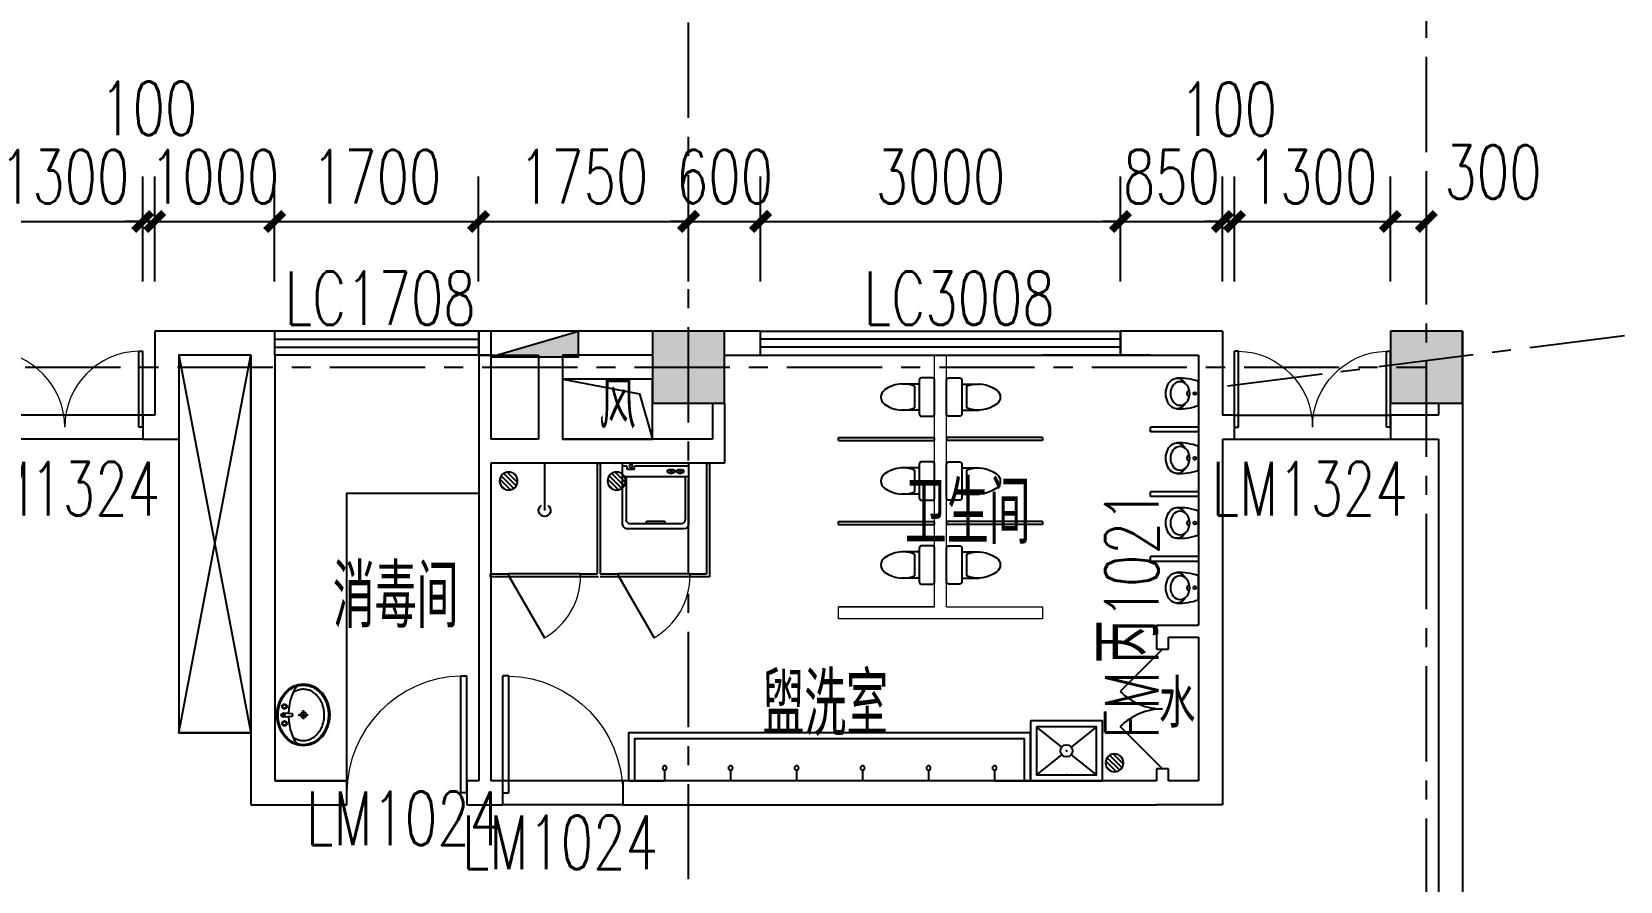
# Model space of a CAD drawing. Header units: millimetres. Extents: x -1048436 to -185795, y -983427 to 400387.
# Drawn here: x -710237 to -696998, y -139204 to -132121 of the extents above; entities that cross this region are included whole.
import ezdxf

# ---------------------------------------------------------------- set-up
doc = ezdxf.new("R2010")
doc.units = ezdxf.units.MM
doc.header["$LTSCALE"] = 500
doc.linetypes.add('一层轴网$0$CENTER', pattern=[50.8, 31.75, -6.35, 6.35, -6.35])
for name, color, linetype in [('COLUMN', 254, 'Continuous'), ('FUR', 55, 'Continuous'), ('P-消火栓-VPIPE', 1, 'Continuous'), ('PUB_DIM', 3, 'Continuous'), ('PUB_HATCH', 8, 'Continuous'), ('WINDOW', 4, 'Continuous'), ('WINDOW_TEXT', 7, 'Continuous'), ('一层轴网$0$建-轴线', 1, '一层轴网$0$CENTER'), ('建-墙', 254, 'Continuous'), ('建-墙-卫生间隔断', 220, 'Continuous'), ('建-文字', 4, 'Continuous'), ('建-洁具', 55, 'Continuous'), ('建-符号-门编号', 13, 'Continuous'), ('建-门', 8, 'Continuous'), ('建-门扇', 32, 'Continuous'), ('建筑-洞口', 3, 'Continuous')]:
    doc.layers.add(name, color=color, linetype=linetype)
doc.layers.add('建-墙体', color=8, linetype='Continuous', lineweight=13)
doc.styles.add('_TCH_DIM_T3', font='SIMPLEX', dxfattribs={"width": 0.705882, "bigfont": 'GBCBIG'})
doc.styles.add('_TCH_WINDOW', font='SIMPLEX', dxfattribs={"height": 3.5, "bigfont": 'GBCBIG'})
doc.styles.add('XD2008', font='xd-hzs.shx', dxfattribs={"width": 0.7, "bigfont": 'xd-hztxt.shx'})
doc.styles.add('建初03-3F平面$0$A1-1标准层单元$0$DIM_FONT', font='SIMPLEX.shx', dxfattribs={"width": 0.8})
doc.styles.add('房间名称', font='xd-hzs.shx', dxfattribs={"width": 0.8, "bigfont": 'xd-hztxt.shx'})
doc.dimstyles.new('_TCH_ARCH&&150', dxfattribs={"dimtxt": 446.25, "dimasz": 150, "dimexe": 375, "dimexo": 450, "dimgap": 150, "dimtad": 1, "dimdec": 0, "dimzin": 0, "dimdsep": 46, "dimtxsty": '_TCH_DIM_T3', "dimblk": 'ARCHTICK', "dimcen": 0.09, "dimclrt": 7, "dimazin": 2, "dimtfac": 1, "dimtdec": 0, "dimtix": 1, "dimtmove": 2, "dimatfit": 3, "dimldrblk": 'ARCHTICK', "dimfxl": 1, "dimtolj": 1, "dimtzin": 0, "dimarcsym": 0})

# ---------------------------------------------------------------- blocks, each defined once
blk = doc.blocks.new('一层轴网')
at = {"layer": '一层轴网$0$建-轴线', "ltscale": 0.05}
for p, q in [((53092.4, 73021.4), (70055.7, 75178.6)), ((-2650, 73176.4), (54751.3, 73176.4))]:
    blk.add_line(p, q, dxfattribs=at)
for points in [[(48600, 57476.4), (48600, 82276.4)], [(54750, -2500), (54750, 82276.4)]]:
    blk.add_lwpolyline(points, dxfattribs=at)
blk = doc.blocks.new('建初03-3F平面$0$坐便')
at = {"layer": '建-洁具'}
for p, q in [((-200, 220), (-200, -220)), ((-30, 250), (-170, 250)), ((0, -220), (0, 220)), ((-200, 170), (-430, 170)), ((-260, 140), (-260, -140)), ((-200, -170), (-430, -170)), ((-170, -250), (-30, -250))]:
    blk.add_line(p, q, dxfattribs=at)
for centre, radius, start, end in [((-170, 220), 30, 90, 180), ((-30, 220), 30, 0, 90), ((-590, 0), 110, 123.4509, 236.5491), ((-413, -227), 398, 67.4505, 126.6381), ((-413, 227), 398, 233.3619, 292.5495), ((-170, -220), 30, 180, 270), ((-30, -220), 30, 270, 0)]:
    blk.add_arc(centre, radius, start, end, dxfattribs=at)
at = {"layer": '建-洁具', "style": '建初03-3F平面$0$A1-1标准层单元$0$DIM_FONT', "text_generation_flag": 4, "width": 0.8, "flags": 9}
for tag in ['YSIZE', 'XSIZE']:
    blk.add_attdef(tag, (0, 0), '', height=0.5, rotation=270, dxfattribs=at)
blk = doc.blocks.new('小便池')
at = {"layer": '建-洁具'}
blk.add_line((0, -125), (0, 125), dxfattribs=at)
blk.add_circle((-37, 0), 15, dxfattribs=at)
for centre, radius, start, end in [((-197, -404), 564, 69.5187, 92.7869), ((-91, 0), 30, 95.7585, 264.2415), ((-197, 404), 564, 267.2131, 290.4813)]:
    blk.add_arc(centre, radius, start, end, dxfattribs=at)
at = {"layer": '建-洁具', "extrusion": (3.76771e-27, 3.22175e-17, -1)}
for centre, major_axis, ratio, start_param, end_param in [((-225, 0), (0, -160), 0.719619, -0.870503, 4.012096), ((-192, 0), (0, 123), 0.820256, 4.712389, 10.995574)]:
    blk.add_ellipse(centre, major_axis=major_axis, ratio=ratio, start_param=start_param, end_param=end_param, dxfattribs=at)
blk = doc.blocks.new('_LV10')
blk.add_line((0, -37), (0, -432))
blk.add_arc((0, -432), 50, 121.0332, 58.9668)
blk = doc.blocks.new('$lvtry$00000173')
at = {"color": 0}
for p, q in [((-11, -125), (-16, -50)), ((12, -125), (16, -50)), ((-35, -219), (40, -219)), ((2, -177), (2, -260))]:
    blk.add_line(p, q, dxfattribs=at)
for centre, radius in [((-69, -62), 20.6), ((-69, -62), 15.6), ((0, -50), 15.8), ((72, -62), 20.6), ((72, -62), 15.6), ((2, -219), 23.4)]:
    blk.add_circle(centre, radius, dxfattribs=at)
blk.add_arc((1, -117), 13.9, 215.486, 324.514, dxfattribs=at)
blk.add_ellipse((2, -219), major_axis=(-259, 0), ratio=0.848663, dxfattribs=at)
for start_param, end_param in [(4.764585, 5.931457), (3.493317, 4.671733)]:
    blk.add_ellipse((2, -215), major_axis=(-259, 0), ratio=0.459125, start_param=start_param, end_param=end_param, dxfattribs=at)
for points, knots in [([(-247, -219, 0), (-247, -226, 0), (-247, -233, 0), (-245, -253, 0), (-242, -264, 0), (-234, -288, 0), (-229, -299, 0), (-216, -321, 0), (-209, -331, 0), (-192, -351, 0), (-183, -360, 0), (-162, -377, 0), (-151, -385, 0), (-127, -399, 0), (-115, -405, 0), (-88, -415, 0), (-75, -419, 0), (-47, -425, 0), (-32, -427, 0), (-4, -429, 0), (11, -429, 0), (40, -426, 0), (54, -424, 0), (82, -418, 0), (96, -413, 0), (122, -403, 0), (134, -397, 0), (158, -383, 0), (169, -375, 0), (189, -357, 0), (198, -348, 0), (215, -328, 0), (222, -318, 0), (234, -296, 0), (239, -284, 0), (246, -261, 0), (248, -249, 0), (251, -225, 0), (251, -213, 0), (249, -189, 0), (246, -177, 0), (239, -154, 0), (234, -143, 0), (222, -121, 0), (215, -110, 0), (199, -90, 0), (190, -81, 0), (170, -63, 0), (159, -55, 0), (135, -41, 0), (123, -35, 0), (97, -24, 0), (83, -20, 0), (55, -13, 0), (41, -11, 0), (12, -9, 0), (-3, -9, 0), (-31, -10, 0), (-46, -12, 0), (-74, -18, 0), (-87, -22, 0), (-114, -32, 0), (-126, -38, 0), (-150, -52, 0), (-162, -60, 0), (-182, -77, 0), (-192, -86, 0), (-209, -106, 0), (-216, -116, 0), (-228, -138, 0), (-234, -149, 0), (-242, -172, 0), (-244, -184, 0), (-247, -204, 0), (-247, -211, 0), (-247, -219, 0)], [0, 0, 0, 0, 0.105369, 0.105369, 0.278747, 0.278747, 0.452125, 0.452125, 0.625504, 0.625504, 0.798882, 0.798882, 0.97226, 0.97226, 1.145639, 1.145639, 1.319017, 1.319017, 1.492395, 1.492395, 1.665774, 1.665774, 1.839152, 1.839152, 2.01253, 2.01253, 2.185909, 2.185909, 2.359287, 2.359287, 2.532665, 2.532665, 2.706044, 2.706044, 2.879422, 2.879422, 3.0528, 3.0528, 3.226179, 3.226179, 3.399557, 3.399557, 3.572935, 3.572935, 3.746313, 3.746313, 3.919692, 3.919692, 4.09307, 4.09307, 4.266448, 4.266448, 4.439827, 4.439827, 4.613205, 4.613205, 4.786583, 4.786583, 4.959962, 4.959962, 5.13334, 5.13334, 5.306718, 5.306718, 5.480097, 5.480097, 5.653475, 5.653475, 5.826853, 5.826853, 6.000232, 6.000232, 6.17361, 6.17361, 6.283185, 6.283185, 6.283185, 6.283185]), ([(-184, -131, 0), (-185, -133, 0), (-186, -135, 0), (-191, -143, 0), (-195, -149, 0), (-201, -161, 0), (-203, -168, 0), (-207, -180, 0), (-209, -187, 0), (-211, -199, 0), (-212, -205, 0), (-212, -214, 0), (-212, -216, 0), (-212, -219, 0), (-212, -225, 0), (-212, -232, 0), (-210, -246, 0), (-208, -254, 0), (-204, -266, 0), (-202, -272, 0), (-198, -281, 0), (-196, -286, 0), (-189, -298, 0), (-185, -304, 0), (-176, -316, 0), (-171, -322, 0), (-161, -332, 0), (-156, -337, 0), (-143, -347, 0), (-135, -353, 0), (-121, -362, 0), (-116, -365, 0), (-105, -370, 0), (-100, -373, 0), (-88, -378, 0), (-82, -380, 0), (-69, -384, 0), (-63, -386, 0), (-47, -389, 0), (-38, -391, 0), (-21, -393, 0), (-12, -393, 0), (7, -394, 0), (16, -393, 0), (34, -392, 0), (43, -390, 0), (59, -387, 0), (67, -385, 0), (83, -380, 0), (91, -378, 0), (106, -372, 0), (113, -368, 0), (127, -361, 0), (133, -357, 0), (146, -348, 0), (152, -343, 0), (163, -333, 0), (169, -328, 0), (178, -317, 0), (183, -312, 0), (190, -301, 0), (194, -296, 0), (200, -284, 0), (204, -277, 0), (209, -264, 0), (210, -258, 0), (213, -246, 0), (214, -241, 0), (216, -227, 0), (216, -219, 0), (215, -206, 0), (214, -200, 0), (213, -189, 0), (211, -183, 0), (206, -167, 0), (202, -156, 0), (193, -141, 0), (190, -136, 0), (187, -131, 0)], [5.740897, 5.740897, 5.740897, 5.740897, 5.780874, 5.780874, 5.896829, 5.896829, 6.012784, 6.012784, 6.128739, 6.128739, 6.240697, 6.240697, 6.283185, 6.283185, 6.283185, 6.399826, 6.399826, 6.5409, 6.5409, 6.634, 6.634, 6.7271, 6.7271, 6.852188, 6.852188, 6.977276, 6.977276, 7.077377, 7.077377, 7.229977, 7.229977, 7.317389, 7.317389, 7.404801, 7.404801, 7.497094, 7.497094, 7.589386, 7.589386, 7.712334, 7.712334, 7.835281, 7.835281, 7.958228, 7.958228, 8.081175, 8.081175, 8.194983, 8.194983, 8.30879, 8.30879, 8.422598, 8.422598, 8.537599, 8.537599, 8.6526, 8.6526, 8.767602, 8.767602, 8.884432, 8.884432, 8.982435, 8.982435, 9.119467, 9.119467, 9.224191, 9.224191, 9.328914, 9.328914, 9.470087, 9.470087, 9.571187, 9.571187, 9.672288, 9.672288, 9.874489, 9.874489, 9.967059, 9.967059, 9.967059, 9.967059])]:
    blk.add_open_spline(points, degree=3, knots=knots, dxfattribs=at)
for p in [(1, -50), (2, -219)]:
    blk.add_point(p, dxfattribs=at)
blk = doc.blocks.new('$lvtry$00000191')
at = {"color": 0}
blk.add_wipeout([(300, -500), (300, 0), (-300, 0), (-300, -500)], dxfattribs=at)
for p, q in [((-250, -50), (-39, -219)), ((39, -219), (250, -50)), ((-250, -450), (-39, -281)), ((39, -281), (250, -450))]:
    blk.add_line(p, q, dxfattribs=at)
for points in [[(300, -500), (300, 0), (-300, 0), (-300, -500)], [(250, -450), (250, -50), (-250, -50), (-250, -450)]]:
    blk.add_lwpolyline(points, close=True, dxfattribs=at)
blk.add_circle((0, -250), 50, dxfattribs=at)
for p in [(0, -50), (0, -250)]:
    blk.add_point(p, dxfattribs=at)
blk = doc.blocks.new('$TCHSYS$APDOOR2D')
blk.add_line((0.5, 0), (0, 0.866))
at = {"lineweight": 13}
blk.add_arc((0.5, 0), 1, 120, 180, dxfattribs=at)
blk = doc.blocks.new('$plan$00003075')
at = {"layer": 'FUR'}
for p, q in [((275, 0), (-275, 0)), ((-275, 0), (-275, -511)), ((275, -511), (275, 0)), ((-275, -28), (175, -28)), ((275, -113), (-275, -113)), ((-245, -112), (-245, -476)), ((-234, -73), (-234, -64)), ((-208, -59), (-208, -89)), ((-200, -65), (-208, -65)), ((-200, -89), (-208, -89)), ((-200, -59), (-200, -89)), ((-175, -73), (-175, -64)), ((-157, -73), (-157, -64)), ((-132, -59), (-132, -89)), ((-124, -65), (-132, -65)), ((-124, -89), (-132, -89)), ((-124, -59), (-124, -89)), ((-98, -73), (-98, -64)), ((175, -51), (175, -27)), ((241, -51), (175, -51)), ((241, -27), (241, -51)), ((241, -28), (275, -28)), ((245, -112), (245, -476)), ((-213, -507), (213, -507)), ((77, -486), (-77, -486)), ((-77, -486), (-77, -507)), ((77, -507), (77, -486)), ((-235, -550), (235, -550))]:
    blk.add_line(p, q, dxfattribs=at)
for centre, major_axis, ratio, start_param, end_param in [((-204, -73), (29.4, 0), 0.475609, -1.428803, 4.570158), ((-230, -64), (3.33, 0), 0.977559, 2.248086, 3.141593), ((-204, -73), (34.5, 0), 0.559967, 0.610797, 2.52266), ((-178, -64), (-3.33, 0), 0.977559, 3.141593, 4.026652), ((-128, -73), (-29.4, 0), 0.475609, 1.71279, 7.71175), ((-154, -64), (3.33, 0), 0.977559, 2.248086, 3.141593), ((-128, -73), (-34.5, 0), 0.559967, 3.752389, 5.664253), ((-102, -64), (-3.33, 0), 0.977559, 3.141593, 4.026652), ((206, -27), (-13.9, 0), 0.977559, 3.141593, 9.424778), ((-235, -511), (-39.9, 0), 0.977559, 0, 1.570796), ((-213, -476), (-31.9, 0), 0.977559, 0, 1.570796), ((213, -476), (31.9, 0), 0.977559, 4.712389, 6.283185), ((235, -511), (-39.9, 0), 0.977559, 1.570796, 3.141593)]:
    blk.add_ellipse(centre, major_axis=major_axis, ratio=ratio, start_param=start_param, end_param=end_param, dxfattribs=at)
blk = doc.blocks.new('A$C19C77722')
at = {"layer": '建-洁具'}
h = blk.add_hatch(dxfattribs=at)
h.set_pattern_fill('LINE', color=256, scale=30, angle=45)
h.set_pattern_definition([(45, (-30888.453, -11662.062), (-20.205576, 20.205576), [])])
edge = h.paths.add_edge_path()
edge.add_arc((4850, -1050), 75, 0, 360)
h = blk.add_hatch(dxfattribs=at)
h.set_pattern_fill('LINE', color=256, scale=30, angle=45)
h.set_pattern_definition([(45, (-29988.453, -11662.062), (-20.205576, 20.205576), [])])
edge = h.paths.add_edge_path()
edge.add_arc((5750, -1050), 75, 0, 360)
h = blk.add_hatch(dxfattribs=at)
h.set_pattern_fill('LINE', color=256, scale=30, angle=45)
h.set_pattern_definition([(45, (-35038.453, -14012.062), (-20.205576, 20.205576), [])])
edge = h.paths.add_edge_path()
edge.add_arc((700, -3400), 75, 0, 360)
at = {"layer": '建-墙-卫生间隔断'}
for p, q in [((1300, -687), (2100, -687)), ((1300, -687), (1300, -712)), ((1300, -712), (2100, -712)), ((2100, -687), (2100, -712)), ((3000, -687), (2200, -687)), ((2200, -712), (2200, -687)), ((3000, -712), (2200, -712)), ((3000, -712), (3000, -687)), ((4075, -900), (4075, -1850)), ((4100, -900), (4075, -900)), ((4100, -900), (4100, -1825)), ((4988, -900), (4988, -1825)), ((5013, -900), (4988, -900)), ((5013, -900), (5013, -1825)), ((1300, -1387), (2100, -1387)), ((1300, -1387), (1300, -1412)), ((1300, -1412), (2100, -1412)), ((2100, -1387), (2100, -1412)), ((3000, -1387), (2200, -1387)), ((2200, -1412), (2200, -1387)), ((3000, -1412), (2200, -1412)), ((3000, -1412), (3000, -1387)), ((4075, -1850), (4238, -1850)), ((4238, -1825), (4100, -1825)), ((4238, -1850), (4238, -1825)), ((4988, -1825), (4838, -1825)), ((4838, -1825), (4838, -1850)), ((4838, -1850), (4988, -1850)), ((5000, -1850), (5150, -1850)), ((5150, -1825), (5013, -1825)), ((5150, -1850), (5150, -1825)), ((5900, -1825), (5750, -1825)), ((5750, -1825), (5750, -1850)), ((5750, -1850), (5900, -1850)), ((5900, -1850), (5900, -1825))]:
    blk.add_line(p, q, dxfattribs=at)
at = {"layer": '建-墙体'}
for p, q in [((2100, -2100, 0), (2100, 0)), ((2200, -2100, 0), (2200, 0)), ((2100, -2100, 0), (1300, -2100, 0)), ((2100, -2100, 0), (1300, -2100, 0)), ((1300, -2100, 0), (1300, -2200, 0)), ((2200, -2100, 0), (3000, -2100, 0)), ((3000, -2100, 0), (2200, -2100, 0)), ((3000, -2200, 0), (3000, -2100, 0)), ((1300, -2200, 0), (3000, -2200, 0))]:
    blk.add_line(p, q, dxfattribs=at)
at = {"layer": '建-洁具'}
for p, q in [((0, -600, 0), (400, -600, 0)), ((0, -640, 0), (400, -640, 0)), ((400, -640, 0), (400, -600, 0)), ((0, -1140, 0), (400, -1140, 0)), ((0, -1180, 0), (400, -1180, 0)), ((400, -1180, 0), (400, -1140, 0)), ((0, -1680, 0), (400, -1680, 0)), ((0, -1720, 0), (400, -1720, 0)), ((400, -1720, 0), (400, -1680, 0)), ((4238, -1825), (4838, -1825)), ((4238, -1850), (4838, -1850)), ((5150, -1825), (5750, -1825)), ((5150, -1850), (5750, -1850)), ((1700, -3460), (1700, -3550)), ((2250, -3460), (2250, -3550)), ((2800, -3460), (2800, -3550)), ((3350, -3460), (3350, -3550)), ((3900, -3460), (3900, -3550)), ((4450, -3460), (4450, -3550))]:
    blk.add_line(p, q, dxfattribs=at)
for points in [[(8500, 0), (8500, -3150), (7900, -3150), (7900, 0), (8500, 0), (7900, -3150), (8500, -3150), (7900, 0)], [(7700, -3551), (7100, -3551), (7100, -1150), (6000, -1150)], [(1700, -3550), (1400, -3550), (1400, -3150), (4750, -3150), (4750, -3550), (4450, -3550)], [(1700, -3550), (1450, -3550), (1450, -3200), (4700, -3200), (4700, -3550), (4450, -3550)]]:
    blk.add_lwpolyline(points, dxfattribs=at)
for centre, radius in [((4850, -1050), 75), ((5750, -1050), 75), ((700, -3400), 75), ((1700, -3442), 17.5), ((2250, -3442), 17.5), ((2800, -3442), 17.5), ((3350, -3442), 17.5), ((3900, -3442), 17.5), ((4450, -3442), 17.5)]:
    blk.add_circle(centre, radius, dxfattribs=at)
blk.add_blockref('$plan$00003075', (4525, -899))
at = {"layer": '建-墙-卫生间隔断', "xscale": -600, "yscale": 600, "zscale": 25, "rotation": 180.0000000018679}
for p in [(4538, -1838), (5450, -1838)]:
    blk.add_blockref('$TCHSYS$APDOOR2D', p, dxfattribs=at)
at = {"layer": '建-洁具', "extrusion": (8.76526e-14, 2.98563e-12, -1), "xscale": 0.7999999999883585, "yscale": 0.7999999999883585, "zscale": -0.7999999999883585}
for p in [(0, -320), (0, -860), (0, -1400), (0, -1940)]:
    blk.add_blockref('小便池', p, dxfattribs=at)
at = {"layer": '建-洁具', "extrusion": (1.54743e-26, 2.95642e-12, -1), "xscale": -0.6400000000139698, "yscale": 0.6400000000139698, "zscale": -0.6400000000139698}
for p in [(-2100, -350, 0), (-2100, -1050, 0), (-2100, -1750, 0)]:
    blk.add_blockref('建初03-3F平面$0$坐便', p, dxfattribs=at)
at = {"layer": '建-洁具', "extrusion": (-1.54743e-26, 2.95642e-12, -1), "xscale": 0.6400000000139698, "yscale": 0.6400000000139698, "zscale": -0.6400000000139698}
for p in [(-2200, -350, 0), (-2200, -1050, 0), (-2200, -1750, 0)]:
    blk.add_blockref('建初03-3F平面$0$坐便', p, dxfattribs=at)
at = {"layer": '建-洁具'}
blk.add_blockref('_LV10', (5450, -863, 0), dxfattribs=at)
at = {"layer": '建-洁具', "xscale": -0.9999999999999999, "rotation": 270.0096483672342}
blk.add_blockref('$lvtry$00000173', (7680, -3002), dxfattribs=at)
at = {"layer": '建-洁具', "yscale": -1, "rotation": 359.9999999999999}
blk.add_blockref('$lvtry$00000191', (1100, -3550), dxfattribs=at)
blk = doc.blocks.new('ghfhfds')
at = {"layer": '建筑-洞口'}
for points in [[(-705813, -283518), (-705813, -284018), (-705063, -284018), (-705063, -283518), (-705813, -283518)], [(-705812, -283518), (-705171, -283641), (-705063, -284018)]]:
    blk.add_lwpolyline(points, dxfattribs=at)
blk = doc.blocks.new('PA-X单栓')
blk.add_line((-161.6, 56.7), (325, 200))
blk.add_lwpolyline([(-161.6, 56.7), (325, 56.7), (325, 200), (-161.6, 200)], close=True)
blk.add_solid([(325, 56.7), (325, 200), (-161.6, 56.7)])
blk = doc.blocks.new('消防栓')
at = {"layer": 'P-消火栓-VPIPE', "linetype": 'ByBlock', "xscale": 1.5, "yscale": 1.5, "zscale": 1.5, "rotation": 270}
blk.add_blockref('PA-X单栓', (-747463, -432860), dxfattribs=at)
blk = doc.blocks.new('dfhfgh')
at = {"rotation": 90}
blk.add_blockref('消防栓', (-1139029, 612545), dxfattribs=at)
blk = doc.blocks.new('_ArchTick')
at = {"color": 0, "linetype": 'ByBlock', "const_width": 0.4}
blk.add_lwpolyline([(-0.5, -0.5), (0.5, 0.5)], dxfattribs=at)
blk = doc.blocks.new('*D1353')
at = {"layer": 'Defpoints', "color": 0, "transparency": 16777216}
for p in [(-709313, -133703), (-710613, -134654), (-709313, -134654)]:
    blk.add_point(p, dxfattribs=at)
at = {"layer": 'PUB_DIM', "color": 0, "lineweight": -2, "transparency": 16777216}
for p, q in [((-710613, -134204), (-710613, -133328)), ((-709313, -134204), (-709313, -133328)), ((-710613, -133703), (-710763, -133703)), ((-710613, -133703), (-709313, -133703)), ((-709313, -133703), (-709163, -133703))]:
    blk.add_line(p, q, dxfattribs=at)
at = {"layer": 'PUB_DIM', "color": 0, "lineweight": -2, "transparency": 16777216, "xscale": 150, "yscale": 150, "zscale": 150}
blk.add_blockref('_ArchTick', (-710613, -133703), dxfattribs=at)
at = {"layer": 'PUB_DIM', "color": 0, "lineweight": -2, "transparency": 16777216, "xscale": 150, "yscale": 150, "zscale": 150, "rotation": 180}
blk.add_blockref('_ArchTick', (-709313, -133703), dxfattribs=at)
at = {"layer": 'PUB_DIM', "color": 7, "transparency": 16777216, "insert": (-709963, -133330), "char_height": 446.2, "attachment_point": 5, "style": '_TCH_DIM_T3'}
blk.add_mtext('\\A1;1300', dxfattribs=at)
blk = doc.blocks.new('*D1354')
at = {"layer": 'Defpoints', "color": 0, "transparency": 16777216}
for p in [(-709213, -133703), (-709313, -134654), (-709213, -134654)]:
    blk.add_point(p, dxfattribs=at)
at = {"layer": 'PUB_DIM', "color": 0, "lineweight": -2, "transparency": 16777216}
for p, q in [((-709313, -134204), (-709313, -133328)), ((-709213, -134204), (-709213, -133328)), ((-709313, -133703), (-709463, -133703)), ((-709313, -133703), (-709213, -133703)), ((-709213, -133703), (-709063, -133703))]:
    blk.add_line(p, q, dxfattribs=at)
at = {"layer": 'PUB_DIM', "color": 0, "lineweight": -2, "transparency": 16777216, "xscale": 150, "yscale": 150, "zscale": 150}
blk.add_blockref('_ArchTick', (-709313, -133703), dxfattribs=at)
at = {"layer": 'PUB_DIM', "color": 0, "lineweight": -2, "transparency": 16777216, "xscale": 150, "yscale": 150, "zscale": 150, "rotation": 180}
blk.add_blockref('_ArchTick', (-709213, -133703), dxfattribs=at)
at = {"layer": 'PUB_DIM', "color": 7, "transparency": 16777216, "insert": (-709263, -132760), "char_height": 446.2, "attachment_point": 5, "style": '_TCH_DIM_T3'}
blk.add_mtext('\\A1;100', dxfattribs=at)
blk = doc.blocks.new('*D1355')
at = {"layer": 'Defpoints', "color": 0, "transparency": 16777216}
for p in [(-708213, -133703), (-709213, -134654), (-708213, -134654)]:
    blk.add_point(p, dxfattribs=at)
at = {"layer": 'PUB_DIM', "color": 0, "lineweight": -2, "transparency": 16777216}
for p, q in [((-709213, -134204), (-709213, -133328)), ((-708213, -134204), (-708213, -133328)), ((-709213, -133703), (-709363, -133703)), ((-709213, -133703), (-708213, -133703)), ((-708213, -133703), (-708063, -133703))]:
    blk.add_line(p, q, dxfattribs=at)
at = {"layer": 'PUB_DIM', "color": 0, "lineweight": -2, "transparency": 16777216, "xscale": 150, "yscale": 150, "zscale": 150}
blk.add_blockref('_ArchTick', (-709213, -133703), dxfattribs=at)
at = {"layer": 'PUB_DIM', "color": 0, "lineweight": -2, "transparency": 16777216, "xscale": 150, "yscale": 150, "zscale": 150, "rotation": 180}
blk.add_blockref('_ArchTick', (-708213, -133703), dxfattribs=at)
at = {"layer": 'PUB_DIM', "color": 7, "transparency": 16777216, "insert": (-708713, -133330), "char_height": 446.2, "attachment_point": 5, "style": '_TCH_DIM_T3'}
blk.add_mtext('\\A1;1000', dxfattribs=at)
blk = doc.blocks.new('*D1356')
at = {"layer": 'Defpoints', "color": 0, "transparency": 16777216}
for p in [(-706513, -133703), (-708213, -134654), (-706513, -134654)]:
    blk.add_point(p, dxfattribs=at)
at = {"layer": 'PUB_DIM', "color": 0, "lineweight": -2, "transparency": 16777216}
for p, q in [((-708213, -134204), (-708213, -133328)), ((-706513, -134204), (-706513, -133328)), ((-708213, -133703), (-706513, -133703))]:
    blk.add_line(p, q, dxfattribs=at)
at = {"layer": 'PUB_DIM', "color": 0, "lineweight": -2, "transparency": 16777216, "xscale": 150, "yscale": 150, "zscale": 150, "rotation": 180}
blk.add_blockref('_ArchTick', (-708213, -133703), dxfattribs=at)
at = {"layer": 'PUB_DIM', "color": 0, "lineweight": -2, "transparency": 16777216, "xscale": 150, "yscale": 150, "zscale": 150}
blk.add_blockref('_ArchTick', (-706513, -133703), dxfattribs=at)
at = {"layer": 'PUB_DIM', "color": 7, "transparency": 16777216, "insert": (-707363, -133330), "char_height": 446.2, "attachment_point": 5, "style": '_TCH_DIM_T3'}
blk.add_mtext('\\A1;1700', dxfattribs=at)
blk = doc.blocks.new('*D1357')
at = {"layer": 'Defpoints', "color": 0, "transparency": 16777216}
for p in [(-704763, -133703), (-706513, -134654), (-704763, -134654)]:
    blk.add_point(p, dxfattribs=at)
at = {"layer": 'PUB_DIM', "color": 0, "lineweight": -2, "transparency": 16777216}
for p, q in [((-706513, -134204), (-706513, -133328)), ((-704763, -134204), (-704763, -133328)), ((-706513, -133703), (-704763, -133703))]:
    blk.add_line(p, q, dxfattribs=at)
at = {"layer": 'PUB_DIM', "color": 0, "lineweight": -2, "transparency": 16777216, "xscale": 150, "yscale": 150, "zscale": 150, "rotation": 180}
blk.add_blockref('_ArchTick', (-706513, -133703), dxfattribs=at)
at = {"layer": 'PUB_DIM', "color": 0, "lineweight": -2, "transparency": 16777216, "xscale": 150, "yscale": 150, "zscale": 150}
blk.add_blockref('_ArchTick', (-704763, -133703), dxfattribs=at)
at = {"layer": 'PUB_DIM', "color": 7, "transparency": 16777216, "insert": (-705638, -133330), "char_height": 446.2, "attachment_point": 5, "style": '_TCH_DIM_T3'}
blk.add_mtext('\\A1;1750', dxfattribs=at)
blk = doc.blocks.new('*D1358')
at = {"layer": 'Defpoints', "color": 0, "transparency": 16777216}
for p in [(-704163, -133703), (-704763, -134654), (-704163, -134654)]:
    blk.add_point(p, dxfattribs=at)
at = {"layer": 'PUB_DIM', "color": 0, "lineweight": -2, "transparency": 16777216}
for p, q in [((-704763, -134204), (-704763, -133328)), ((-704163, -134204), (-704163, -133328)), ((-704763, -133703), (-704913, -133703)), ((-704763, -133703), (-704163, -133703)), ((-704163, -133703), (-704013, -133703))]:
    blk.add_line(p, q, dxfattribs=at)
at = {"layer": 'PUB_DIM', "color": 0, "lineweight": -2, "transparency": 16777216, "xscale": 150, "yscale": 150, "zscale": 150}
blk.add_blockref('_ArchTick', (-704763, -133703), dxfattribs=at)
at = {"layer": 'PUB_DIM', "color": 0, "lineweight": -2, "transparency": 16777216, "xscale": 150, "yscale": 150, "zscale": 150, "rotation": 180}
blk.add_blockref('_ArchTick', (-704163, -133703), dxfattribs=at)
at = {"layer": 'PUB_DIM', "color": 7, "transparency": 16777216, "insert": (-704463, -133330), "char_height": 446.2, "attachment_point": 5, "style": '_TCH_DIM_T3'}
blk.add_mtext('\\A1;600', dxfattribs=at)
blk = doc.blocks.new('*D1359')
at = {"layer": 'Defpoints', "color": 0, "transparency": 16777216}
for p in [(-701163, -133703), (-704163, -134654), (-701163, -134654)]:
    blk.add_point(p, dxfattribs=at)
at = {"layer": 'PUB_DIM', "color": 0, "lineweight": -2, "transparency": 16777216}
for p, q in [((-704163, -134204), (-704163, -133328)), ((-701163, -134204), (-701163, -133328)), ((-704163, -133703), (-701163, -133703))]:
    blk.add_line(p, q, dxfattribs=at)
at = {"layer": 'PUB_DIM', "color": 0, "lineweight": -2, "transparency": 16777216, "xscale": 150, "yscale": 150, "zscale": 150, "rotation": 180}
blk.add_blockref('_ArchTick', (-704163, -133703), dxfattribs=at)
at = {"layer": 'PUB_DIM', "color": 0, "lineweight": -2, "transparency": 16777216, "xscale": 150, "yscale": 150, "zscale": 150}
blk.add_blockref('_ArchTick', (-701163, -133703), dxfattribs=at)
at = {"layer": 'PUB_DIM', "color": 7, "transparency": 16777216, "insert": (-702663, -133330), "char_height": 446.2, "attachment_point": 5, "style": '_TCH_DIM_T3'}
blk.add_mtext('\\A1;3000', dxfattribs=at)
blk = doc.blocks.new('*D1360')
at = {"layer": 'Defpoints', "color": 0, "transparency": 16777216}
for p in [(-700313, -133703), (-701163, -134654), (-700313, -134654)]:
    blk.add_point(p, dxfattribs=at)
at = {"layer": 'PUB_DIM', "color": 0, "lineweight": -2, "transparency": 16777216}
for p, q in [((-701163, -134204), (-701163, -133328)), ((-700313, -134204), (-700313, -133328)), ((-701163, -133703), (-701313, -133703)), ((-701163, -133703), (-700313, -133703)), ((-700313, -133703), (-700163, -133703))]:
    blk.add_line(p, q, dxfattribs=at)
at = {"layer": 'PUB_DIM', "color": 0, "lineweight": -2, "transparency": 16777216, "xscale": 150, "yscale": 150, "zscale": 150}
blk.add_blockref('_ArchTick', (-701163, -133703), dxfattribs=at)
at = {"layer": 'PUB_DIM', "color": 0, "lineweight": -2, "transparency": 16777216, "xscale": 150, "yscale": 150, "zscale": 150, "rotation": 180}
blk.add_blockref('_ArchTick', (-700313, -133703), dxfattribs=at)
at = {"layer": 'PUB_DIM', "color": 7, "transparency": 16777216, "insert": (-700738, -133330), "char_height": 446.2, "attachment_point": 5, "style": '_TCH_DIM_T3'}
blk.add_mtext('\\A1;850', dxfattribs=at)
blk = doc.blocks.new('*D1361')
at = {"layer": 'Defpoints', "color": 0, "transparency": 16777216}
for p in [(-700213, -133703), (-700313, -134654), (-700213, -134654)]:
    blk.add_point(p, dxfattribs=at)
at = {"layer": 'PUB_DIM', "color": 0, "lineweight": -2, "transparency": 16777216}
for p, q in [((-700313, -134204), (-700313, -133328)), ((-700213, -134204), (-700213, -133328)), ((-700313, -133703), (-700463, -133703)), ((-700313, -133703), (-700213, -133703)), ((-700213, -133703), (-700063, -133703))]:
    blk.add_line(p, q, dxfattribs=at)
at = {"layer": 'PUB_DIM', "color": 0, "lineweight": -2, "transparency": 16777216, "xscale": 150, "yscale": 150, "zscale": 150}
blk.add_blockref('_ArchTick', (-700313, -133703), dxfattribs=at)
at = {"layer": 'PUB_DIM', "color": 0, "lineweight": -2, "transparency": 16777216, "xscale": 150, "yscale": 150, "zscale": 150, "rotation": 180}
blk.add_blockref('_ArchTick', (-700213, -133703), dxfattribs=at)
at = {"layer": 'PUB_DIM', "color": 7, "transparency": 16777216, "insert": (-700263, -132766), "char_height": 446.2, "attachment_point": 5, "style": '_TCH_DIM_T3'}
blk.add_mtext('\\A1;100', dxfattribs=at)
blk = doc.blocks.new('*D1362')
at = {"layer": 'Defpoints', "color": 0, "transparency": 16777216}
for p in [(-698913, -133703), (-700213, -134654), (-698913, -134654)]:
    blk.add_point(p, dxfattribs=at)
at = {"layer": 'PUB_DIM', "color": 0, "lineweight": -2, "transparency": 16777216}
for p, q in [((-700213, -134204), (-700213, -133328)), ((-698913, -134204), (-698913, -133328)), ((-700213, -133703), (-700363, -133703)), ((-700213, -133703), (-698913, -133703)), ((-698913, -133703), (-698763, -133703))]:
    blk.add_line(p, q, dxfattribs=at)
at = {"layer": 'PUB_DIM', "color": 0, "lineweight": -2, "transparency": 16777216, "xscale": 150, "yscale": 150, "zscale": 150}
blk.add_blockref('_ArchTick', (-700213, -133703), dxfattribs=at)
at = {"layer": 'PUB_DIM', "color": 0, "lineweight": -2, "transparency": 16777216, "xscale": 150, "yscale": 150, "zscale": 150, "rotation": 180}
blk.add_blockref('_ArchTick', (-698913, -133703), dxfattribs=at)
at = {"layer": 'PUB_DIM', "color": 7, "transparency": 16777216, "insert": (-699563, -133330), "char_height": 446.2, "attachment_point": 5, "style": '_TCH_DIM_T3'}
blk.add_mtext('\\A1;1300', dxfattribs=at)
blk = doc.blocks.new('*D1363')
at = {"layer": 'Defpoints', "color": 0, "transparency": 16777216}
for p in [(-698613, -133703), (-698913, -134654), (-698613, -134654)]:
    blk.add_point(p, dxfattribs=at)
at = {"layer": 'PUB_DIM', "color": 0, "lineweight": -2, "transparency": 16777216}
for p, q in [((-698913, -134204), (-698913, -133328)), ((-698613, -134204), (-698613, -133328)), ((-698913, -133703), (-698613, -133703))]:
    blk.add_line(p, q, dxfattribs=at)
at = {"layer": 'PUB_DIM', "color": 0, "lineweight": -2, "transparency": 16777216, "xscale": 150, "yscale": 150, "zscale": 150, "rotation": 180}
blk.add_blockref('_ArchTick', (-698913, -133703), dxfattribs=at)
at = {"layer": 'PUB_DIM', "color": 0, "lineweight": -2, "transparency": 16777216, "xscale": 150, "yscale": 150, "zscale": 150}
blk.add_blockref('_ArchTick', (-698613, -133703), dxfattribs=at)
at = {"layer": 'PUB_DIM', "color": 7, "transparency": 16777216, "insert": (-698058, -133291), "char_height": 446.2, "attachment_point": 5, "style": '_TCH_DIM_T3'}
blk.add_mtext('\\A1;300', dxfattribs=at)
blk = doc.blocks.new('$DorLib2D$00000002')
for p, q in [((-0.5, 0), (-0.5, 0.4875)), ((-0.475, 0.4875), (-0.5, 0.4875)), ((-0.475, 0), (-0.475, 0.4875)), ((0.475, 0), (0.475, 0.4875)), ((0.475, 0.4875), (0.5, 0.4875)), ((0.5, 0), (0.5, 0.4875)), ((-0.5, 0), (-0.475, 0)), ((0.5, 0), (0.475, 0))]:
    blk.add_line(p, q)
at = {"lineweight": 13}
for centre, start, end in [((-0.4875, 0), 0, 88.53072), ((0.4875, 0), 91.46928, 180)]:
    blk.add_arc(centre, 0.4875, start, end, dxfattribs=at)
blk = doc.blocks.new('$TCHSYS$WIN2D')
for p, q in [((-0.5, 0.5), (0.5, 0.5)), ((-0.5, 0.5), (-0.5, -0.5)), ((0.5, 0.5), (0.5, -0.5)), ((0.5, 0.1667), (-0.5, 0.1667)), ((0.5, -0.1667), (-0.5, -0.1667)), ((-0.5, -0.5), (0.5, -0.5))]:
    blk.add_line(p, q)
blk = doc.blocks.new('$DorLib2D$00000001')
for p, q in [((0.45, 0.975), (0.5, 0.975)), ((0.45, 0), (0.45, 0.975)), ((0.5, 0), (0.5, 0.975)), ((0.5, 0), (0.45, 0))]:
    blk.add_line(p, q)
at = {"lineweight": 13}
blk.add_arc((0.475, 0), 0.975, 91.4693, 180, dxfattribs=at)
blk = doc.blocks.new('$DorLib2D$00000116')
at = {"color": 0}
for p, q in [((-0.5, 0), (-0.146, 0.354)), ((0.5, 0), (0.146, 0.354))]:
    blk.add_line(p, q, dxfattribs=at)
for centre, start, end in [((-0.5, 0), 0, 45), ((0.5, 0), 135, 180)]:
    blk.add_arc(centre, 0.5, start, end, dxfattribs=at)

msp = doc.modelspace()

# ---------------------------------------------------------------- hatches: boundary and pattern name
at = {"layer": 'PUB_HATCH'}
msp.add_hatch(color=256, dxfattribs=at).paths.add_polyline_path([(-698912.7, -134618.4), (-698912.7, -135218.4), (-698312.7, -135218.4), (-698312.7, -134618.4)])

# ---------------------------------------------------------------- linework, layer by layer
at = {"layer": 'COLUMN'}
for p, q in [((-704462.7, -134618.4), (-705062.7, -134618.4)), ((-698912.7, -134618.4), (-698912.7, -135218.4)), ((-698312.7, -134618.4), (-698912.7, -134618.4)), ((-698312.7, -135218.4), (-698312.7, -134618.4)), ((-698912.7, -135218.4), (-698312.7, -135218.4))]:
    msp.add_line(p, q, dxfattribs=at)
at = {"layer": '建-墙'}
for p, q in [((-709211.7, -134618), (-709211.7, -135317.5)), ((-708312.7, -134618), (-709211.7, -134618)), ((-708211.7, -134618), (-708312.7, -134618)), ((-705912.8, -134618), (-706511.7, -134618)), ((-704762.7, -134618), (-705912.8, -134618)), ((-704163.1, -134618), (-704762.7, -134618)), ((-700311.7, -134618), (-701163.1, -134618)), ((-700311.7, -134618), (-700311.7, -135317.5)), ((-698511.1, -134617.5), (-698511.1, -134618.4)), ((-698311.1, -134617.5), (-698511.1, -134617.5)), ((-698311.1, -134617.5), (-698311.1, -134918.4)), ((-698311.1, -134918.4), (-698311.1, -135417.5)), ((-698511.1, -135218.4), (-698511.1, -135317.5)), ((-709211.7, -135317.5), (-709312.7, -135317.5)), ((-709312.7, -135317.5), (-709312.7, -135517.5)), ((-700212.7, -135317.5), (-700311.7, -135317.5)), ((-700212.7, -135517.5), (-700212.7, -135317.5)), ((-698511.1, -135317.5), (-698912.7, -135317.5)), ((-698912.7, -135317.5), (-698912.7, -135517.5)), ((-698311.1, -135417.5), (-698311.1, -141518.4)), ((-700311.7, -135517.5), (-700212.7, -135517.5)), ((-700311.7, -135517.5), (-700311.7, -137168)), ((-698912.7, -135517.5), (-698511.1, -135517.5)), ((-698511.1, -135517.5), (-698511.1, -141218.4)), ((-700311.7, -137168), (-700311.7, -138568)), ((-708412.7, -138568), (-707611.7, -138568)), ((-706611.7, -138568), (-706411.7, -138568)), ((-706411.7, -138568), (-706311.7, -138568)), ((-705311.7, -138568), (-700861.7, -138568)), ((-700311.7, -138568), (-700861.7, -138568))]:
    msp.add_line(p, q, dxfattribs=at)
at = {"layer": '建-墙体'}
msp.add_line((-700911.7, -134818), (-700511.7, -134818), dxfattribs=at)
at = {"layer": '建-门'}
msp.add_line((-700911.7, -134818, 0), (-701811.7, -134818, 0), dxfattribs=at)
at = {"layer": '建-门扇'}
for p, q in [((-709312.7, -135317.5), (-710612.7, -135317.5)), ((-700212.7, -135317.5), (-698912.7, -135317.5)), ((-709312.7, -135517.5), (-710612.7, -135517.5)), ((-700212.7, -135517.5), (-698912.7, -135517.5)), ((-705311.7, -138568), (-706311.7, -138568))]:
    msp.add_line(p, q, dxfattribs=at)

# ---------------------------------------------------------------- block references
msp.add_blockref('一层轴网', (-753362.7, -208094.8))
ref = msp.add_blockref('$DorLib2D$00000002', (-709962.7, -135417.5), dxfattribs=dict(at, xscale=-1300, yscale=-1300, zscale=200, rotation=180.0000000040613))
ref.add_attrib('A', 'LM1324', (-710802.7, -136153.6), dxfattribs={"layer": '建-符号-门编号', "height": 446.25, "rotation": 0, "style": '_TCH_WINDOW', "width": 0.705882})
ref = msp.add_blockref('$DorLib2D$00000002', (-699562.7, -135417.5), dxfattribs=dict(at, xscale=-1300, yscale=1300, zscale=200, rotation=359.9999999959379))
ref.add_attrib('A', 'LM1324', (-700402.7, -136153.6), dxfattribs={"layer": '建-符号-门编号', "height": 446.25, "style": '_TCH_WINDOW', "width": 0.705882})

# ---------------------------------------------------------------- texts
at = {"layer": '建-文字', "style": '房间名称', "text_generation_flag": 4, "width": 0.8}
msp.add_text('风', height=400, rotation=180, dxfattribs=at).set_placement((-705199.2, -135429.2, 0))
at = {"layer": '建-文字', "style": '房间名称', "width": 0.8}
msp.add_text('水', height=400, dxfattribs=at).set_placement((-700842.3, -137922.9, 0))

# ---------------------------------------------------------------- dimensions: what is measured, and where the dimension line sits
at = {"layer": 'PUB_DIM'}
for base, p1, p2, picture, middle in [((-709212.7, -133703.4), (-709312.7, -134654.3), (-709212.7, -134654.3), '*D1354', (-709262.7, -132760.1)), ((-700212.7, -133703.4), (-700312.7, -134654.3), (-700212.7, -134654.3), '*D1361', (-700262.7, -132765.9)), ((-698612.7, -133703.4), (-698912.7, -134654.3), (-698612.7, -134654.3), '*D1363', (-698057.7, -133290.9))]:
    dim = msp.add_linear_dim(base=base, p1=p1, p2=p2, angle=360, dimstyle='_TCH_ARCH&&150', dxfattribs=at)
    dim.commit()
    dim.dimension.update_dxf_attribs({"geometry": picture, "text_midpoint": middle, "dimtype": 129})
for p1, p2, picture, middle in [((-710612.7, -134654.3), (-709312.7, -134654.3), '*D1353', (-709962.7, -133330.3)), ((-709212.7, -134654.3), (-708212.7, -134654.3), '*D1355', (-708712.7, -133330.3)), ((-708212.7, -134654.3), (-706512.7, -134654.3), '*D1356', (-707362.7, -133330.3)), ((-706512.7, -134654.3), (-704762.7, -134654.3), '*D1357', (-705637.7, -133330.3)), ((-704762.7, -134654.3), (-704163.1, -134654.3), '*D1358', (-704462.9, -133330.3)), ((-704163.1, -134654.3), (-701162.7, -134654.3), '*D1359', (-702662.9, -133330.3)), ((-701162.7, -134654.3), (-700312.7, -134654.3), '*D1360', (-700737.7, -133330.3)), ((-700212.7, -134654.3), (-698912.7, -134654.3), '*D1362', (-699562.7, -133330.3))]:
    dim = msp.add_aligned_dim(p1=p1, p2=p2, distance=950.9, dimstyle='_TCH_ARCH&&150', dxfattribs=at)
    dim.commit()
    dim.dimension.update_dxf_attribs({"geometry": picture, "text_midpoint": middle})

# ---------------------------------------------------------------- next in the draw order: block references
at = {"xscale": -1}
msp.add_blockref('A$C19C77722', (-700512.7, -134817.2), dxfattribs=at)

# ---------------------------------------------------------------- next in the draw order: hatches: boundary and pattern name
at = {"layer": 'PUB_HATCH'}
msp.add_hatch(color=256, dxfattribs=at).paths.add_polyline_path([(-705062.7, -134618.4), (-705062.7, -135218.4), (-704462.7, -135218.4), (-704462.7, -134618.4)])

# ---------------------------------------------------------------- next in the draw order: linework, layer by layer
at = {"layer": 'COLUMN'}
for p, q in [((-705062.7, -134618.4), (-705062.7, -135218.4)), ((-704462.7, -135218.4), (-704462.7, -134618.4)), ((-705062.7, -135218.4), (-704462.7, -135218.4))]:
    msp.add_line(p, q, dxfattribs=at)
at = {"layer": '建-墙'}
for p, q in [((-708211.7, -134818), (-708211.7, -134618)), ((-706511.7, -134618), (-706511.7, -134818)), ((-704163.1, -134818), (-704163.1, -134618)), ((-701163.1, -134618), (-701163.1, -134818)), ((-709011.7, -134818), (-709011.7, -135517.5)), ((-708412.7, -134818), (-709011.7, -134818)), ((-708412.7, -134818), (-708412.7, -138568)), ((-708212.7, -134818), (-708212.7, -138368)), ((-708212.7, -134818), (-708211.7, -134818)), ((-706511.7, -134818), (-706511.7, -135518.4)), ((-706411.7, -134818), (-706511.7, -134818)), ((-706511.7, -134818), (-706012.7, -134818)), ((-706411.7, -134818), (-706411.7, -135518.4)), ((-706012.7, -134818), (-706012.7, -135518)), ((-705812.7, -134818), (-705812.7, -135518)), ((-705062.7, -134818), (-705812.7, -134818)), ((-704462.7, -134818), (-704163.1, -134818)), ((-701163.1, -134818), (-700511.7, -134818)), ((-700511.7, -134818), (-700511.7, -135417.5)), ((-704562.7, -135218.4), (-704562.7, -135518)), ((-704462.7, -135218.4), (-704462.7, -135718)), ((-700511.7, -135417.5), (-700511.7, -137068)), ((-709312.7, -135517.5), (-709011.7, -135517.5)), ((-706511.7, -135518), (-706511.7, -135618)), ((-706411.7, -135518), (-706411.7, -135518)), ((-706012.7, -135518), (-706411.7, -135518)), ((-704562.7, -135518), (-705812.7, -135518)), ((-706511.7, -135618), (-706511.7, -138368)), ((-706411.7, -135718), (-706411.7, -138368)), ((-705912.8, -135718), (-706411.7, -135718)), ((-704462.7, -135718), (-705912.8, -135718)), ((-700861.7, -137068), (-700511.7, -137068)), ((-700861.7, -137068), (-700861.7, -137268)), ((-700861.7, -137268), (-700761.7, -137268)), ((-700761.7, -137168), (-700511.7, -137168)), ((-700761.7, -137268), (-700761.7, -137168)), ((-700511.7, -137168), (-700511.7, -138368)), ((-700761.7, -138268), (-700861.7, -138268)), ((-700861.7, -138268), (-700861.7, -138368)), ((-700761.7, -138368), (-700761.7, -138268)), ((-707611.7, -138368), (-708212.7, -138368)), ((-707611.7, -138568), (-707611.7, -138368)), ((-706511.7, -138368), (-706611.7, -138368)), ((-706611.7, -138368), (-706611.7, -138568)), ((-706311.7, -138368), (-706411.7, -138368)), ((-706311.7, -138568), (-706311.7, -138368)), ((-700861.7, -138368), (-705311.7, -138368)), ((-705311.7, -138368), (-705311.7, -138568)), ((-700511.7, -138368), (-700761.7, -138368))]:
    msp.add_line(p, q, dxfattribs=at)
at = {"layer": '建-门扇'}
msp.add_line((-705311.7, -138368), (-706311.7, -138368), dxfattribs=at)

# ---------------------------------------------------------------- next in the draw order: block references
for name, p in [('dfhfgh', (0, 0)), ('ghfhfds', (0, 148499.6))]:
    msp.add_blockref(name, p)
at = {"layer": 'WINDOW'}
ref = msp.add_blockref('$TCHSYS$WIN2D', (-707361.7, -134718), dxfattribs=dict(at, xscale=1700, yscale=200, zscale=1700, rotation=180.0000000033714))
ref.add_attrib('A', 'LC1708', (-708129.9, -134566.1), dxfattribs={"layer": 'WINDOW_TEXT', "height": 446.25, "rotation": 0, "style": '_TCH_WINDOW', "width": 0.705882})
ref = msp.add_blockref('$TCHSYS$WIN2D', (-702663.1, -134718), dxfattribs=dict(at, xscale=-3000, yscale=200, zscale=-3000, rotation=180.0000000044621))
ref.add_attrib('A', 'LC3008', (-703303.1, -134566.1), dxfattribs={"layer": 'WINDOW_TEXT', "height": 446.25, "rotation": 0, "style": '_TCH_WINDOW', "width": 0.705882})
at = {"layer": '建-门扇', "xscale": -1000, "yscale": -1000, "zscale": 100, "rotation": 270.0000000000051}
msp.add_blockref('$DorLib2D$00000116', (-700811.7, -137768), dxfattribs=at)
at = {"layer": '建-门扇'}
ref = msp.add_blockref('$DorLib2D$00000001', (-707111.7, -138468), dxfattribs=dict(at, xscale=-1000, yscale=-1000, zscale=200, rotation=180.0000000029978))
ref.add_attrib('A', 'LM1024', (-707951.7, -138903.6), dxfattribs={"layer": '建-符号-门编号', "height": 446.25, "rotation": 0, "style": '_TCH_WINDOW', "width": 0.705882})
ref = msp.add_blockref('$DorLib2D$00000001', (-705811.7, -138468), dxfattribs=dict(at, xscale=1000, yscale=-1000, zscale=200, rotation=180.0000000029949))
ref.add_attrib('A', 'LM1024', (-706651.7, -139103.6), dxfattribs={"layer": '建-符号-门编号', "height": 446.25, "rotation": 0, "style": '_TCH_WINDOW', "width": 0.705882})

# ---------------------------------------------------------------- next in the draw order: texts
at = {"layer": '建-文字', "style": 'XD2008', "width": 0.7}
for s, p in [('卫生间', (-702959.3, -136393.1, 0)), ('消毒间', (-707727.9, -137091.4)), ('盥洗室', (-704147.2, -137992.9))]:
    msp.add_text(s, height=525, dxfattribs=at).set_placement(p)
at = {"layer": '建-符号-门编号', "style": '_TCH_WINDOW', "width": 0.705882}
for s, p in [('1021', (-700845.3, -137020)), ('FM', (-700845.3, -138018.6))]:
    msp.add_text(s, height=446.25, rotation=90, dxfattribs=at).set_placement(p)
at = {"layer": '建-符号-门编号', "style": '_TCH_WINDOW'}
msp.add_text('丙', height=506.4, rotation=90, dxfattribs=at).set_placement((-700845.3, -137388.6))

doc.saveas('drawing.dxf')
